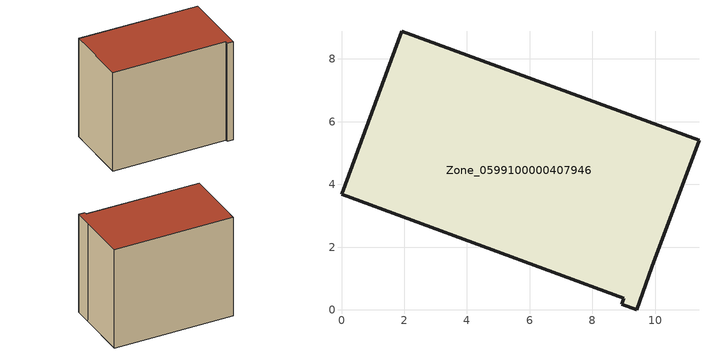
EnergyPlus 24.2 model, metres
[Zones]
Zone_0599100000407946
 floor ground (C_G): 9.9,1.37 9.41,0 8.93,0.18 9,0.37 0,3.68 1.92,8.89 11.4,5.41 z0
 wall outside (C_F): 9.41,0 9.9,1.37 11.4,5.41 1.92,8.89 0,3.68 9,0.37 8.93,0.18 9.41,0 z0:8.7
 roof outside (C_R): 9.9,1.37 11.4,5.41 1.92,8.89 0,3.68 9,0.37 8.93,0.18 9.41,0 z8.7
[BUILDING]
Pand.0599100000407946: North Axis=0; Terrain=City; Loads Convergence Tolerance Value=0.04; Temperature Convergence Tolerance Value=0.4; Solar Distribution=FullExterior; Maximum Number of Warmup Days=25; Minimum Number of Warmup Days=1
[Site:Location]
Rotterdam.The.Hague.AP_ZH_NLD Design_Conditions: Latitude=51.96; Longitude=4.45; Time Zone=1; Elevation=-4.5
[SITE:GROUNDTEMPERATURE:BUILDINGSURFACE]
18, 18, 18, 18, 18, 18, 18, 18, 18, 18, 18, 18
[MATERIAL] Thermal Absorptance=0.9; Solar Absorptance=0.7; Visible Absorptance=0.7
Name | Roughness | Thickness | Conductivity | Density | Specific Heat
G.TC.1992-2005 | MediumSmooth | 0.15 | 0.06 | 540 | 1210
F.TC.1992-2005 | Rough | 0.3 | 0.12 | 1920 | 840
R.TC.1992-2005 | MediumRough | 0.2 | 0.08 | 1500 | 1000
[CONSTRUCTION]
C_G: G.TC.1992-2005
C_F: F.TC.1992-2005
C_R: R.TC.1992-2005
[ZONE]
Zone_0599100000407946: Type=1; Multiplier=1; Ceiling Height=Autocalculate; Volume=Autocalculate; Floor Area=autocalculate; Part of Total Floor Area=Yes
[ZONEINFILTRATION:DESIGNFLOWRATE]
Infil_Zone_0599100000407946: Zone or ZoneList or Space or SpaceList=Zone_0599100000407946; Schedule=AlwaysOn; Design Flow Rate Calculation Method=Flow/Area; Flow Rate per Floor Area=0.0015; Constant Term Coefficient=1; Temperature Term Coefficient=0; Velocity Term Coefficient=0; Velocity Squared Term Coefficient=0
[HVACTEMPLATE:ZONE:IDEALLOADSAIRSYSTEM]
Zone_0599100000407946: Maximum Heating Supply Air Temperature=50; Minimum Cooling Supply Air Temperature=13; Maximum Heating Supply Air Humidity Ratio=0.0156; Minimum Cooling Supply Air Humidity Ratio=0.0077; Heating Limit=NoLimit; Cooling Limit=NoLimit; Dehumidification Control Type=ConstantSensibleHeatRatio; Cooling Sensible Heat Ratio=0.7; Dehumidification Setpoint=60; Humidification Control Type=None; Humidification Setpoint=30; Outdoor Air Method=None; Outdoor Air Flow Rate per Person=0.00944; Outdoor Air Flow Rate per Zone Floor Area=0; Outdoor Air Flow Rate per Zone=0; Demand Controlled Ventilation Type=None; Outdoor Air Economizer Type=NoEconomizer; Heat Recovery Type=None; Sensible Heat Recovery Effectiveness=0.7; Latent Heat Recovery Effectiveness=0.65
[ZONECONTROL:THERMOSTAT]
ThermostatControl_Zone_0599100000407946: Zone or ZoneList=Zone_0599100000407946; Control Type Schedule=DualSetpointControlType; Control 1=Thermostat_Zone_0599100000407946; Temperature Difference Between Cutout And Setpoint=0
[THERMOSTATSETPOINT:DUALSETPOINT]
Thermostat_Zone_0599100000407946: Heating Setpoint Temperature Schedule=HeatingSetpoint_Zone_0599100000407946; Cooling Setpoint Temperature Schedule=CoolingSetpoint_Zone_0599100000407946
[SCHEDULE:COMPACT]
HeatingSetpoint_Zone_0599100000407946: Through: 12/31, For: AllDays, Until: 24:00, 21
CoolingSetpoint_Zone_0599100000407946: Through: 12/31, For: AllDays, Until: 24:00, 24
DualSetpointControlType: Through: 12/31, For: AllDays, Until: 24:00, 4
AlwaysOn: Through: 12/31, For: AllDays, Until: 24:00, 1
